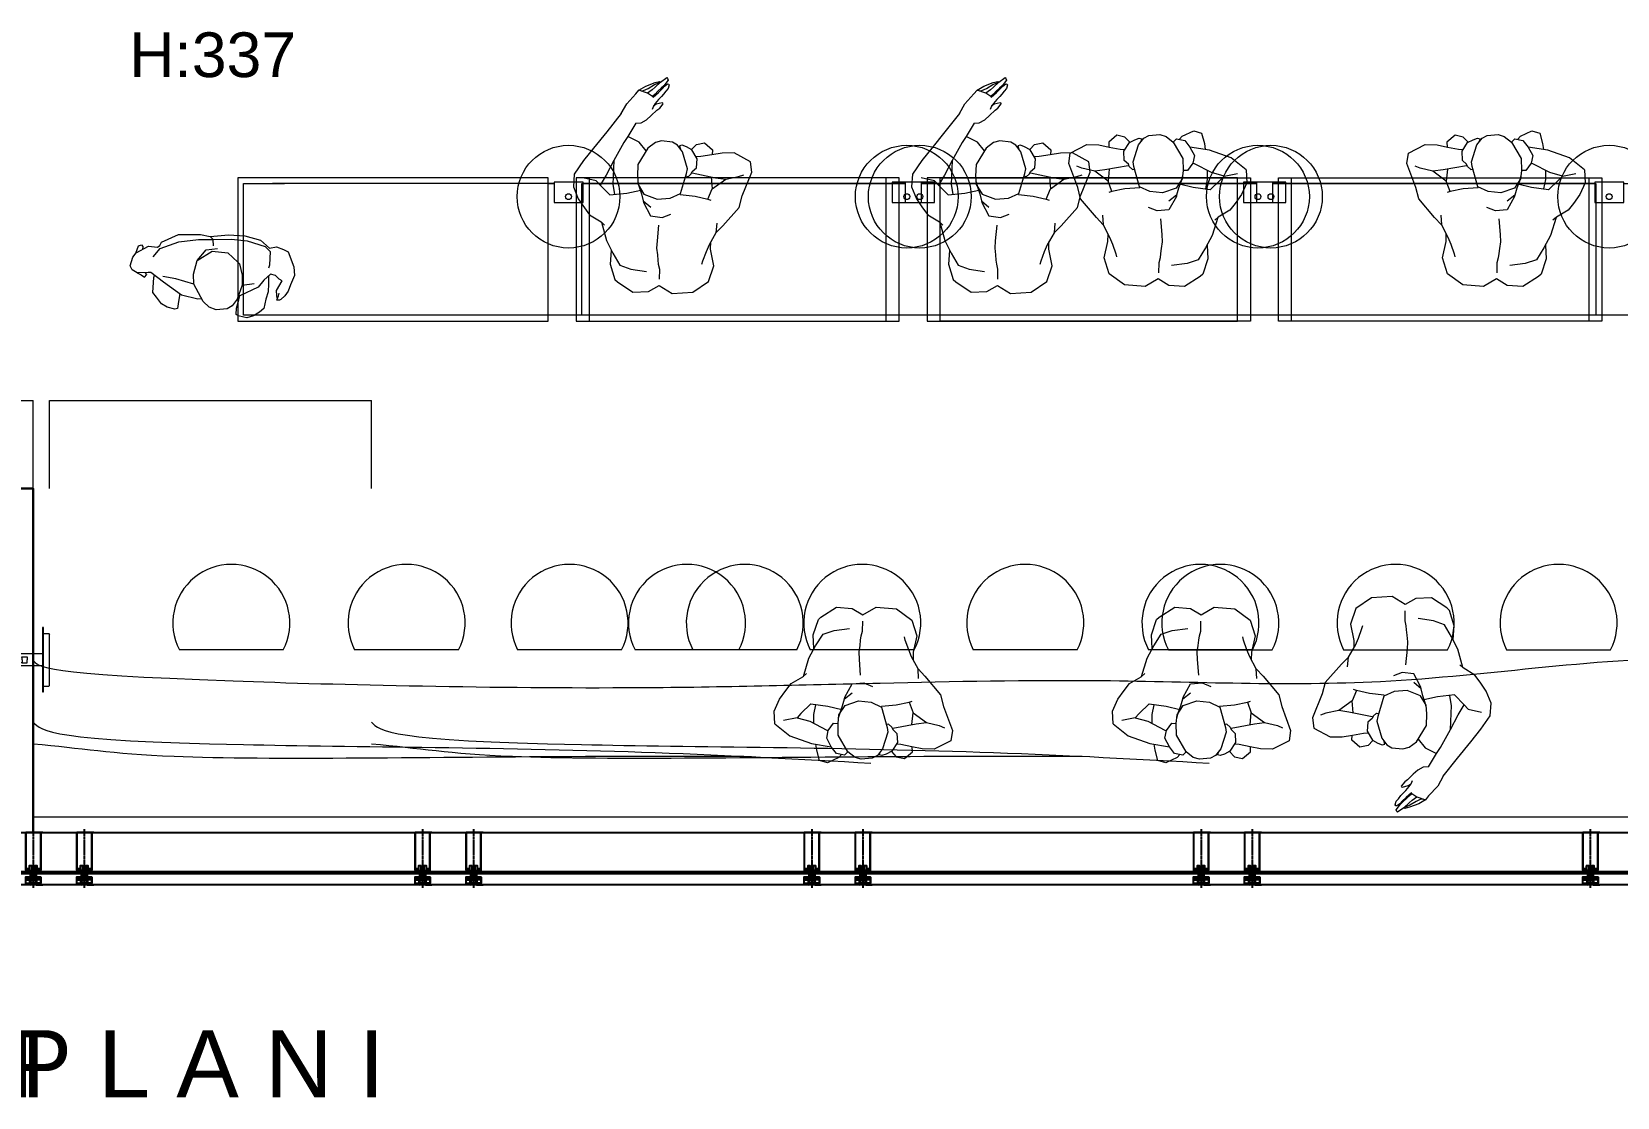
# Model space of a CAD drawing. Header units: millimetres. Extents: x 5429406 to 5440208, y -620941 to -619789.
# Drawn here: x 5430620 to 5431162, y -620889 to -620525 of the extents above; entities that cross this region are included whole.
import ezdxf

# ---------------------------------------------------------------- set-up
doc = ezdxf.new("R2010")
doc.units = ezdxf.units.MM
doc.header["$LTSCALE"] = 0.05
doc.linetypes.add('ACAD_ISO04W100', pattern=[30, 24, -3, 0, -3])
doc.linetypes.add('HIDDEN', pattern=[9.525, 6.35, -3.175])
for name, color, linetype, lineweight in [('A-ALÇIPAN', 30, 'Continuous', 30), ('aksoy_bant', 1, 'Continuous', 5), ('ARK_METAL', 252, 'Continuous', 15), ('TEFRIS', 251, 'Continuous', 9), ('tefriş', 45, 'Continuous', 18)]:
    doc.layers.add(name, color=color, linetype=linetype, lineweight=lineweight)
for name, color, linetype in [('aksoy_aks', 1, 'ACAD_ISO04W100'), ('aksoy_aksesuar', 31, 'Continuous'), ('aksoy_cam', 4, 'Continuous'), ('aksoy_profil', 40, 'Continuous'), ('aksoy_silikon', 1, 'Continuous'), ('DUVAR', 255, 'Continuous'), ('N_Kes-Profil', 52, 'Continuous'), ('N_Mlz-Fitil', 10, 'Continuous')]:
    doc.layers.add(name, color=color, linetype=linetype)
doc.layers.add('SD-STATİK', color=7, linetype='HIDDEN', lineweight=0, true_color=0x7d7d7d)
doc.styles.get("Standard").update_dxf_attribs({"font": 'arial.ttf'})

# ---------------------------------------------------------------- blocks, each defined once
blk = doc.blocks.new('A$C7E651983')
at = {"layer": 'aksoy_aksesuar'}
for p, q in [((-14.8, 4.3), (-14.8, 0.5)), ((-9.8, 4.6), (-14.5, 4.6)), ((-14.5, 0.2), (-1.9, 0.2)), ((-9.1, 4.1), (-9.4, 4.5)), ((-2.9, 4.1), (-9.1, 4.1)), ((-2.7, 11.3), (-2.7, 4.3)), ((-2.1, 11.5), (-2.5, 11.5)), ((-1.9, 10.9), (-1.9, 11.3)), ((9.3, 10.7), (-1.7, 10.7)), ((-1.7, 0), (-1.7, -4)), ((-0.2, -3.1), (-0.2, 0)), ((0, 0.2), (7.6, 0.2)), ((7.8, 0), (7.8, -3.1)), ((9.3, -4), (9.3, 0)), ((9.5, 11.3), (9.5, 10.9)), ((9.5, 0.2), (10.1, 0.2)), ((10.1, 11.5), (9.7, 11.5)), ((10.3, 0.4), (10.3, 11.3)), ((-1.4, -4.3), (-1.2, -4.3)), ((-1.2, -4.3), (0.3, -4.3)), ((0.6, -3.1), (-0.2, -3.1)), ((0.6, -4), (0.6, -3.1)), ((7.8, -3.1), (7, -3.1)), ((7, -3.1), (7, -4)), ((7.3, -4.3), (8.8, -4.3)), ((8.8, -4.3), (9, -4.3))]:
    blk.add_line(p, q, dxfattribs=at)
for centre, radius, start, end in [((-14.5, 4.3), 0.3, 90, 180), ((-14.5, 0.5), 0.3, 180, 270), ((-9.8, 4.1), 0.5, 45, 90), ((-2.9, 4.3), 0.2, 270, 0), ((-2.5, 11.3), 0.2, 90, 180), ((-2.1, 11.3), 0.2, 0, 90), ((-1.7, 10.9), 0.2, 180, 270), ((-1.9, 0), 0.2, 0, 90), ((0, 0), 0.2, 90, 180), ((7.6, 0), 0.2, 0, 90), ((9.3, 10.9), 0.2, 270, 0), ((9.5, 0), 0.2, 90, 180), ((9.7, 11.3), 0.2, 90, 180), ((10.1, 11.3), 0.2, 0, 90), ((10.1, 0.4), 0.2, 270, 0), ((-1.4, -4), 0.3, 180, 270), ((0.3, -4), 0.3, 270, 0), ((7.3, -4), 0.3, 180, 270), ((9, -4), 0.3, 270, 0)]:
    blk.add_arc(centre, radius, start, end, dxfattribs=at)
blk = doc.blocks.new('130luk dusey')
at = {"color": 8}
for p, q in [((-24.9, 49.8), (-25.1, 49.7)), ((-24.9, 49.8), (-25.1, 49.7)), ((-25, 49.8), (-25, 50.1)), ((-25, 49.8), (-25, 50.1)), ((-24.9, 49.7), (-25, 49.8)), ((-24.7, 49.8), (-25, 49.8)), ((-24.9, 49.7), (-25, 49.8)), ((-24.7, 49.8), (-25, 49.8)), ((24.7, 49.8), (25, 49.8)), ((24.9, 49.8), (25.1, 49.7)), ((24.9, 49.7), (25, 49.8)), ((25, 49.8), (25, 50.1))]:
    blk.add_line(p, q, dxfattribs=at)
for points in [[(-32.5, 178.8), (-25.5, 178.8), (-25.5, 49.8), (-11, 49.8), (-11, 43.8), (-32.5, 43.8)], [(32.5, 178.8), (25.5, 178.8), (25.5, 49.8), (11, 49.8), (11, 43.8), (32.5, 43.8)]]:
    blk.add_lwpolyline(points, dxfattribs=at)
at = {"color": 1}
for points in [[(-11, 43.8), (-11, 38.8), (-32.5, 38.8)], [(11, 43.8), (11, 38.8), (32.5, 38.8)]]:
    blk.add_lwpolyline(points, dxfattribs=at)
at = {"color": 8}
for centre in [(-25, 49.8), (-25, 49.8), (25, 49.8)]:
    blk.add_circle(centre, 0.05, dxfattribs=at)
at = {"layer": 'aksoy_aks'}
blk.add_line((0, 189.8), (0, -10), dxfattribs=at)
at = {"layer": 'aksoy_bant', "elevation": 0}
for points in [[(-23, 25), (-11, 25), (-11, 26), (-23, 26)], [(-17.9, 18), (-10, 18), (-10, 19), (-17.9, 19)], [(17.9, 18), (10, 18), (10, 19), (17.9, 19)], [(23, 25), (11, 25), (11, 26), (23, 26)]]:
    blk.add_lwpolyline(points, close=True, dxfattribs=at)
at = {"layer": 'aksoy_cam'}
for points in [[(-32.5, 38.8), (-10, 38.8), (-10, 26), (-26.5, 26), (-26.5, 6), (-10, 6), (-10, 0), (-32.5, 0)], [(32.5, 38.8), (10, 38.8), (10, 26), (26.5, 26), (26.5, 6), (10, 6), (10, 0), (32.5, 0)]]:
    blk.add_lwpolyline(points, dxfattribs=at)
at = {"layer": 'aksoy_silikon', "color": 8}
blk.add_line((-10, 0), (10, 0), dxfattribs=at)
at = {"layer": 'aksoy_silikon'}
blk.add_line((-5.2, 14.8), (5.2, 14.8), dxfattribs=at)
for centre, radius, start, end in [((19.7, 8.8, 0), 30.9, 164.5007, 185.1104), ((0, -49.5), 50.5, 78.579, 101.421), ((-19.7, 8.8, 0), 30.9, 354.8896, 15.4993)]:
    blk.add_arc(centre, radius, start, end, dxfattribs=at)
blk.add_ellipse((0, 10.4), major_axis=(-10.4, 0), ratio=0.420522, dxfattribs=at)
at = {"layer": 'N_Kes-Profil'}
blk.add_lwpolyline([(-4.4, 34.8, -0.267949), (-4.6, 34.5), (-5.4, 34, 0.267949), (-5.5, 33.8), (-5.5, 30.1, 0.414214), (-5.2, 29.8), (-4, 29.8, 0.198912), (-3.8, 29.8), (-3.3, 30.4, 0.249568), (-3.2, 30.7, 0.414214), (-3.5, 31), (-4, 31, -0.414214), (-4.3, 31.3), (-4.3, 32.3), (-2.1, 33.6, 0.267949), (-1.9, 33.9), (-1.9, 34.8), (-2.2, 35.1), (-1.9, 35.4), (-1.9, 36.4), (-2.2, 36.7), (-1.9, 37), (-1.9, 38), (-2.2, 38.3), (-1.9, 38.6), (-1.9, 39.6), (-2.2, 39.9), (-1.9, 40.2), (-1.9, 41.1), (-2.2, 41.4), (-1.9, 41.7), (-1.9, 42.7), (-2.2, 43), (-1.9, 43.3), (-1.9, 44.3), (-2.2, 44.6), (-1.9, 44.9), (-1.9, 45.8, -1.018263), (1.9, 45.7), (2.2, 45.4), (1.9, 45.1), (1.9, 44.1), (2.2, 43.8), (1.9, 43.5), (1.9, 42.5), (2.2, 42.2), (1.9, 41.9), (1.9, 40.9), (2.2, 40.6), (1.9, 40.3), (1.9, 39.4), (2.2, 39.1), (1.9, 38.8), (1.9, 37.8), (2.2, 37.5), (1.9, 37.2), (1.9, 36.2), (2.2, 35.9), (1.9, 35.6), (1.9, 34.6), (2.2, 34.3), (1.9, 34), (1.9, 33.7), (4.3, 32.3), (4.3, 31.3, -0.414214), (4, 31), (3.5, 31, 0.414214), (3.2, 30.7, 0.26896), (3.3, 30.4), (3.8, 29.8, 0.198912), (4, 29.8), (5.2, 29.8, 0.414214), (5.5, 30.1), (5.5, 33.8, 0.267949), (5.3, 34), (4.5, 34.5, -0.267949), (4.4, 34.8), (4.4, 46, -0.414214), (4.6, 46.2), (4.8, 46.2, 0.414214), (5, 46.4), (5, 64.5, -0.414214), (5.3, 64.8), (13.2, 64.8, -0.414214), (13.5, 64.5), (13.5, 50.1, 0.414214), (13.8, 49.8), (15.7, 49.8, 0.198912), (15.9, 49.8), (16.4, 50.4, 0.198912), (16.5, 50.6, 0.501408), (16.2, 51), (15.3, 51, -0.414214), (15, 51.3), (15, 54.5, -0.414214), (15.3, 54.8), (23.2, 54.8, -0.414214), (23.5, 54.5), (23.5, 51.3, -0.414214), (23.2, 51), (22.3, 51, 0.414214), (22, 50.7, 0.26896), (22.1, 50.4), (22.6, 49.8, 0.198912), (22.8, 49.8), (24.7, 49.8, 0.414214), (25, 50.1), (25, 178.8, 0.414214), (24, 179.8), (-24, 179.8, 0.414214), (-25, 178.8), (-25, 50.1, 0.407095), (-24.7, 49.8), (-22.8, 49.8, 0.198912), (-22.6, 49.8), (-22.1, 50.4, 0.198912), (-22, 50.6, 0.501408), (-22.3, 51), (-23.2, 51, -0.414214), (-23.5, 51.3), (-23.5, 54.5, -0.414214), (-23.2, 54.8), (-15.3, 54.8, -0.414214), (-15, 54.5), (-15, 51.3, -0.414214), (-15.3, 51), (-16.2, 51, 0.414214), (-16.5, 50.7, 0.26896), (-16.4, 50.4), (-15.9, 49.8, 0.198912), (-15.7, 49.8), (-13.8, 49.8, 0.414214), (-13.5, 50.1), (-13.5, 64.5, -0.414214), (-13.2, 64.8), (-5.3, 64.8, -0.414214), (-5, 64.5), (-5, 46.4, 0.702574), (-4.7, 46.2, -0.557595), (-4.4, 46)], format="xyb", close=True, dxfattribs=at)
at = {"layer": 'N_Kes-Profil', "elevation": 0}
for points in [[(-22, 24), (-10, 24), (-10, 25), (-23, 25), (-23, 17), (-10, 17), (-10, 18), (-22, 18)], [(22, 24), (10, 24), (10, 25), (23, 25), (23, 17), (10, 17), (10, 18), (22, 18)]]:
    blk.add_lwpolyline(points, close=True, dxfattribs=at)
at = {"layer": 'N_Mlz-Fitil'}
for points in [[(-13.5, 39.9, -0.405243), (-13, 40.4), (-7, 40.6, 0.969739), (-7, 41.6), (-13, 41.7, -0.405243), (-13.5, 42.2), (-13.5, 49.5, 0.414214), (-13.8, 49.8), (-15, 49.8), (-16.1, 49.5, -0.493145), (-16.5, 49.8), (-16.5, 51.1, -0.388879), (-16.3, 51.3), (-16, 51.4, 0.63707), (-15.8, 51.9), (-17, 53.1, 0.24542), (-17.5, 53.2, -0.08886), (-21, 53.2, 0.24542), (-21.5, 53.1), (-22.7, 51.9, 0.63707), (-22.5, 51.4), (-22.2, 51.3, -0.388879), (-22, 51.1), (-22, 49.8, -0.493145), (-22.4, 49.5), (-23.4, 49.7, 0.065543), (-23.5, 49.8), (-24.7, 49.8, 0.414214), (-25, 49.5), (-25, 39.9), (-25.5, 39.1, 0.719515), (-25.2, 38.8), (-24.1, 39.3), (-22.5, 39.3, 0.043809), (-15.5, 38.8, 1.011469), (-15.5, 39.8, -0.097794), (-20.8, 40.4, -0.52267), (-20.9, 40.7, -0.386536), (-20.2, 40.8, 0.128678), (-15.6, 40, -0.414214), (-15, 39.4), (-15, 39.1, 0.414214), (-14.7, 38.8), (-13.8, 38.8, 0.414214), (-13.5, 39.1)], [(13.5, 39.9, 0.405243), (13, 40.4), (7, 40.6, -0.969739), (7, 41.6), (13, 41.7, 0.405243), (13.5, 42.2), (13.5, 49.5, -0.414214), (13.8, 49.8), (15, 49.8), (16.1, 49.5, 0.493145), (16.5, 49.8), (16.5, 51.1, 0.388879), (16.3, 51.3), (16, 51.4, -0.63707), (15.8, 51.9), (17, 53.1, -0.24542), (17.5, 53.2, 0.08886), (21, 53.2, -0.24542), (21.5, 53.1), (22.7, 51.9, -0.63707), (22.5, 51.4), (22.2, 51.3, 0.388879), (22, 51.1), (22, 49.8, 0.493145), (22.4, 49.5), (23.4, 49.7, -0.065543), (23.5, 49.8), (24.7, 49.8, -0.414214), (25, 49.5), (25, 39.9), (25.5, 39.1, -0.719515), (25.2, 38.8), (24.1, 39.3), (22.5, 39.3, -0.043809), (15.5, 38.8, -1.011469), (15.5, 39.8, 0.097794), (20.8, 40.4, 0.52267), (20.9, 40.7, 0.386536), (20.2, 40.8, -0.128678), (15.6, 40, 0.414214), (15, 39.4), (15, 39.1, -0.414214), (14.7, 38.8), (13.8, 38.8, -0.414214), (13.5, 39.1)]]:
    blk.add_lwpolyline(points, format="xyb", close=True, dxfattribs=at)
at = {"layer": 'aksoy_cam'}
blk.add_blockref('A$C7E651983', (-3.8, 19), dxfattribs=at)
at = {"layer": 'aksoy_cam', "xscale": -1, "rotation": 359.9999998090411}
blk.add_blockref('A$C7E651983', (3.8, 19), dxfattribs=at)
blk = doc.blocks.new('insanplanoturan2')
for p, q in [((-4.35, 28), (-8.09, 30.21)), ((-3.59, 26.87), (-4.35, 28)), ((1.11, 27.39), (-1.54, 25.72)), ((3.27, 27.84), (1.11, 27.39)), ((7, 27.12), (3.27, 27.84)), ((8.63, 26), (7, 27.12)), ((-1.54, 25.72), (-5.35, 20.45)), ((10.14, 23.59), (8.63, 26)), ((10.17, 25.88), (9.26, 25.73)), ((9.26, 25.73), (9.56, 24.52)), ((11.39, 17.65), (10.14, 23.59)), ((11.6, 25.19), (10.17, 25.88)), ((13.37, 24.07), (11.6, 25.19)), ((13.24, 24.16), (15.05, 25.76)), ((14.98, 20.87), (13.37, 24.07)), ((15.05, 25.76), (17.91, 26.13)), ((20.07, 21.81), (16.27, 21.48)), ((17.91, 26.13), (20.4, 23.48)), ((23.66, 22.17), (20.07, 21.81)), ((20.4, 23.48), (20.2, 21.81)), ((27.76, 21.89), (23.66, 22.17)), ((33.11, 18.44), (27.76, 21.89)), ((-27.28, 18.74), (-27.93, 14.41)), ((-27.28, 18.74), (-27.28, 18.74)), ((-19.98, 15.91), (-24.48, 17.29)), ((-14.03, 17.26), (-14.37, 14.2)), ((-5.35, 20.45), (-5.85, 16.43)), ((-5.85, 16.43), (-5.83, 13.53)), ((10.99, 16.09), (11.39, 17.65)), ((12.59, 15.84), (12.97, 16.66)), ((12.97, 16.66), (14.48, 17.79)), ((14.48, 17.79), (14.98, 20.87)), ((16.27, 21.48), (14.74, 21.5)), ((14.98, 20.87), (14.98, 20.87)), ((33.27, 14.87), (33.11, 18.44)), ((-27.93, 14.41), (-26.55, 10.2)), ((-18.79, 14.34), (-19.98, 15.91)), ((-15.71, 10.73), (-18.79, 14.34)), ((-15.71, 10.73), (-9.91, 10.95)), ((-14.37, 14.2), (-14.05, 10.87)), ((-9.91, 10.95), (-5.08, 11.6)), ((-5.85, 14.49), (-5.54, 12.71)), ((-5.83, 13.53), (-4.08, 10.14)), ((-5.54, 12.71), (-4.92, 10.26)), ((8.41, 9.37), (10.99, 16.09)), ((11.39, 14.95), (10.64, 15.16)), ((11.39, 14.95), (12.59, 15.84)), ((12.94, 16.13), (20.72, 13.88)), ((19.31, 14.28), (19.29, 10.2)), ((19.29, 10.2), (24.16, 13.11)), ((20.72, 13.88), (24.16, 13.11)), ((24.16, 13.11), (28.65, 13.7)), ((28.65, 13.7), (30.45, 14.23)), ((29.4, 7.03), (33.27, 14.87)), ((-26.55, 10.2), (-24.71, 6.99)), ((-24.71, 6.99), (-23.11, 4.46)), ((-4.92, 10.26), (-4.51, 7.82)), ((-4.51, 7.82), (-2.1, 5.49)), ((-4.51, 7.82), (-4.46, 7.27)), ((-4.46, 7.27), (-2.36, 2.53)), ((-4.08, 10.14), (0.35, 8.04)), ((0.35, 8.04), (4.73, 8.08)), ((4.73, 8.08), (8.41, 9.37)), ((8.28, 9.05), (13.28, 8.1)), ((13.28, 8.1), (17.61, 6.77)), ((17.61, 6.77), (19.29, 10.2)), ((17.61, 6.77), (18.58, 6.35)), ((28.03, 3.22), (29.4, 7.03)), ((-23.11, 4.46), (-19.37, 1.75)), ((-19.37, 1.75), (-18.3, 0.57)), ((-19.26, 1.62), (-18.03, -4.75)), ((-2.36, 2.53), (1.56, 1.75)), ((1.56, 1.75), (4.62, 2.65)), ((22.01, -2.61), (28.03, 3.22)), ((-18.03, -4.75), (-16.17, -9.13)), ((0.13, -0.8), (-0.81, -6.09)), ((19.46, -4.88), (16.82, -8.79)), ((20, -1.56), (19.46, -4.88)), ((19.46, -4.88), (22.01, -2.61)), ((-16.62, -8.22), (-17.35, -12.82)), ((-16.17, -9.13), (-14.03, -13.42)), ((-0.81, -6.09), (-1.17, -8.58)), ((-1.17, -8.58), (-1.05, -10.85)), ((16.82, -8.79), (15.63, -11.06)), ((17.24, -10.34), (17.46, -7.85)), ((17.93, -16.07), (17.24, -10.34)), ((-17.35, -12.82), (-16.11, -18.21)), ((-14.03, -13.42), (-10.4, -15.06)), ((-10.4, -15.06), (-5.21, -16.27)), ((-1.05, -10.85), (-1.05, -12.66)), ((-1.05, -12.66), (-1.01, -14.11)), ((-1.01, -14.11), (-0.73, -15.8)), ((-0.73, -15.8), (-0.99, -19.23)), ((14.16, -14.24), (13.76, -15.31)), ((15.63, -11.06), (14.16, -14.24)), ((15.74, -21.26), (17.93, -16.07)), ((-16.11, -18.21), (-15.32, -19.11)), ((-15.32, -19.11), (-10.35, -22.99)), ((-5, -23.15), (-1.15, -21.36)), ((-1.15, -21.36), (3.07, -24.4)), ((10.13, -24.5), (15.74, -21.26)), ((-10.35, -22.99), (-5, -23.15)), ((3.07, -24.4), (10.13, -24.5))]:
    blk.add_line(p, q)
for points in [[(-8.09, 30.21), (-10.88, 29.66), (-12.15, 26.27), (-12.64, 24.24)], [(-27.28, 18.74), (-21.76, 22.31), (-14.13, 24.15), (-7.35, 24.57)], [(-1.54, 25.72), (-2.54, 26.97), (-5.37, 26.69), (-7.35, 24.57), (-9.19, 21.89), (-8.9, 19.21), (-7.35, 16.52), (-5.85, 16.43)], [(-19.98, 15.91), (-15.55, 16.66), (-9.47, 19.07), (-8.9, 19.21)]]:
    blk.add_lwpolyline(points)
blk = doc.blocks.new('xccxc')
at = {"rotation": 180}
blk.add_blockref('insanplanoturan2', (220488.91, -31825.14), dxfattribs=at)
blk = doc.blocks.new('dada')
for p, q in [((219967.82, -31810.1), (219965.63, -31815.29)), ((219973.43, -31806.86), (219967.82, -31810.1)), ((219980.49, -31806.97), (219973.43, -31806.86)), ((219984.71, -31810.01), (219980.49, -31806.97)), ((219988.56, -31808.22), (219984.71, -31810.01)), ((219993.91, -31808.37), (219988.56, -31808.22)), ((219998.88, -31812.26), (219993.91, -31808.37)), ((219965.63, -31815.29), (219966.32, -31821.02)), ((219969.4, -31817.13), (219969.8, -31816.05)), ((219984.28, -31815.56), (219984.55, -31812.14)), ((219984.57, -31817.26), (219984.28, -31815.56)), ((219993.96, -31816.3), (219988.77, -31815.1)), ((219997.59, -31817.95), (219993.96, -31816.3)), ((219999.67, -31813.16), (219998.88, -31812.26)), ((220000.91, -31818.54), (219999.67, -31813.16)), ((219966.32, -31821.02), (219966.1, -31823.52)), ((219966.74, -31822.57), (219967.93, -31820.3)), ((219967.93, -31820.3), (219969.4, -31817.13)), ((219984.6, -31818.7), (219984.57, -31817.26)), ((219984.6, -31820.52), (219984.6, -31818.7)), ((219984.72, -31822.78), (219984.6, -31820.52)), ((219999.73, -31822.23), (219997.59, -31817.95)), ((220000.18, -31823.15), (220000.91, -31818.54)), ((219964.1, -31826.49), (219961.55, -31828.75)), ((219963.56, -31829.8), (219964.1, -31826.49)), ((219964.1, -31826.49), (219966.74, -31822.57)), ((219983.43, -31830.57), (219984.36, -31825.28)), ((219984.36, -31825.28), (219984.72, -31822.78)), ((220001.59, -31826.62), (219999.73, -31822.23)), ((220002.81, -31832.98), (220001.59, -31826.62)), ((219961.55, -31828.75), (219955.53, -31834.58)), ((220002.93, -31833.11), (220001.86, -31831.93)), ((219955.53, -31834.58), (219954.16, -31838.39)), ((219965.95, -31838.14), (219964.98, -31837.71)), ((219981.99, -31833.12), (219978.94, -31834.02)), ((219985.92, -31833.89), (219981.99, -31833.12)), ((219988.07, -31839.19), (219985.66, -31836.85)), ((219988.02, -31838.63), (219985.92, -31833.89)), ((220006.66, -31835.82), (220002.93, -31833.11)), ((220008.27, -31838.35), (220006.66, -31835.82)), ((219954.16, -31838.39), (219950.29, -31846.24)), ((219964.26, -31841.56), (219959.4, -31844.48)), ((219964.25, -31845.64), (219964.26, -31841.56)), ((219965.95, -31838.14), (219964.26, -31841.56)), ((219970.28, -31839.47), (219965.95, -31838.14)), ((219975.28, -31840.42), (219970.28, -31839.47)), ((219975.15, -31840.74), (219972.56, -31847.46)), ((219978.82, -31839.44), (219975.15, -31840.74)), ((219983.21, -31839.4), (219978.82, -31839.44)), ((219987.64, -31841.51), (219983.21, -31839.4)), ((219989.39, -31844.89), (219987.64, -31841.51)), ((219988.07, -31839.19), (219988.02, -31838.63)), ((219988.47, -31841.63), (219988.07, -31839.19)), ((219989.1, -31844.08), (219988.47, -31841.63)), ((219993.46, -31842.32), (219988.64, -31842.96)), ((219999.27, -31842.1), (219993.46, -31842.32)), ((219997.93, -31845.57), (219997.61, -31842.23)), ((219999.27, -31842.1), (220002.34, -31845.71)), ((220010.11, -31841.56), (220008.27, -31838.35)), ((220011.49, -31845.77), (220010.11, -31841.56)), ((219950.29, -31846.24), (219950.45, -31849.81)), ((219954.91, -31845.07), (219953.11, -31845.59)), ((219959.4, -31844.48), (219954.91, -31845.07)), ((219962.84, -31845.25), (219959.4, -31844.48)), ((219970.62, -31847.5), (219962.84, -31845.25)), ((219970.59, -31848.03), (219969.08, -31849.16)), ((219970.97, -31847.21), (219970.59, -31848.03)), ((219972.17, -31846.32), (219970.97, -31847.21)), ((219972.17, -31846.32), (219972.92, -31846.53)), ((219972.56, -31847.46), (219972.17, -31849.01)), ((219988.91, -31851.81), (219989.4, -31847.79)), ((219989.4, -31845.86), (219989.1, -31844.08)), ((219989.4, -31847.79), (219989.39, -31844.89)), ((219997.01, -31853.72), (219997.93, -31845.57)), ((219999.97, -31848.98), (220002.34, -31845.71)), ((220002.34, -31845.71), (220003.54, -31847.27)), ((220003.54, -31847.27), (220008.04, -31848.65)), ((220010.84, -31850.1), (220011.49, -31845.77)), ((219950.45, -31849.81), (219955.8, -31853.26)), ((219955.8, -31853.26), (219959.9, -31853.53)), ((219959.9, -31853.53), (219963.48, -31853.17)), ((219963.15, -31854.85), (219963.36, -31853.18)), ((219963.48, -31853.17), (219967.29, -31852.84)), ((219967.29, -31852.84), (219968.82, -31852.87)), ((219969.08, -31849.16), (219968.58, -31852.23)), ((219968.58, -31852.23), (219970.19, -31855.43)), ((219968.58, -31852.23), (219968.58, -31852.23)), ((219972.17, -31849.01), (219973.41, -31854.95)), ((219985.09, -31857.09), (219988.91, -31851.81)), ((219993.17, -31859.66), (219997.01, -31853.72)), ((219997.01, -31853.72), (219999.97, -31848.98)), ((220007.38, -31854.47), (220010.84, -31850.1)), ((220010.84, -31850.1), (220010.84, -31850.1)), ((219965.64, -31857.49), (219963.15, -31854.85)), ((219968.51, -31857.12), (219965.64, -31857.49)), ((219970.32, -31855.52), (219968.51, -31857.12)), ((219970.19, -31855.43), (219971.96, -31856.56)), ((219971.96, -31856.56), (219973.39, -31857.25)), ((219973.39, -31857.25), (219974.3, -31857.1)), ((219973.41, -31854.95), (219974.93, -31857.36)), ((219974.3, -31857.1), (219974, -31855.88)), ((219974.93, -31857.36), (219976.56, -31858.48)), ((219976.56, -31858.48), (219980.28, -31859.2)), ((219980.28, -31859.2), (219982.44, -31858.76)), ((219982.44, -31858.76), (219985.09, -31857.09)), ((219985.8, -31856.21), (219987.9, -31859.37)), ((219987.9, -31859.37), (219991.64, -31861.58)), ((219991.64, -31861.58), (219993.17, -31859.66)), ((219998.72, -31863.72), (220003.67, -31858.47)), ((220003.67, -31858.47), (220007.38, -31854.47)), ((219988.57, -31865.91), (219991.64, -31861.58)), ((219993.34, -31869.51), (219998.72, -31863.72)), ((219980.08, -31870.45), (219978.82, -31871.79)), ((219981.05, -31869.82), (219980.08, -31870.45)), ((219983.16, -31868.07), (219981.05, -31869.82)), ((219982.18, -31871.28), (219982.73, -31870.18)), ((219984.86, -31866.77), (219983.16, -31868.07)), ((219986.8, -31865.87), (219984.86, -31866.77)), ((219988.57, -31865.91), (219986.8, -31865.87)), ((219993.34, -31869.51), (219991.22, -31872.75)), ((219977.52, -31876.06), (219978.45, -31875.03)), ((219978.45, -31875.03), (219979.15, -31874.38)), ((219980.13, -31875.83), (219978.67, -31877.01)), ((219978.82, -31871.79), (219978.86, -31872.05)), ((219978.86, -31872.05), (219979.15, -31872.17)), ((219979.15, -31872.17), (219981.22, -31871.84)), ((219979.15, -31874.38), (219980.27, -31873.42)), ((219982.07, -31874.36), (219980.13, -31875.83)), ((219980.26, -31876.22), (219981.28, -31875.32)), ((219980.27, -31873.42), (219981.5, -31872.16)), ((219981.22, -31871.84), (219982.18, -31871.28)), ((219981.28, -31875.32), (219982.23, -31874.56)), ((219981.5, -31872.16), (219982.18, -31871.28)), ((219982.23, -31874.56), (219982.07, -31874.36)), ((219982.21, -31876.84), (219983.86, -31875.88)), ((219982.23, -31874.56), (219983.86, -31875.88)), ((219983.86, -31875.88), (219986.68, -31877.05)), ((219987.88, -31875.86), (219986.68, -31877.05)), ((219991.22, -31872.75), (219987.88, -31875.86)), ((219976.27, -31878.1), (219976.66, -31876.87)), ((219976.41, -31878.38), (219976.27, -31878.1)), ((219976.79, -31878.46), (219976.41, -31878.38)), ((219976.48, -31879.78), (219978.12, -31877.92)), ((219976.62, -31880.37), (219976.48, -31879.78)), ((219976.88, -31880.62), (219976.62, -31880.37)), ((219976.66, -31876.87), (219977.52, -31876.06)), ((219977.86, -31877.77), (219976.79, -31878.46)), ((219979.16, -31879.29), (219976.88, -31880.62)), ((219978.67, -31877.01), (219977.86, -31877.77)), ((219978.12, -31877.92), (219979.05, -31877.16)), ((219979.05, -31877.16), (219980.26, -31876.22)), ((219981.04, -31877.69), (219979.16, -31879.29)), ((219981.25, -31878.56), (219979.16, -31879.29)), ((219979.44, -31879.52), (219979.16, -31879.29)), ((219981.03, -31879.23), (219979.44, -31879.52)), ((219984.29, -31878.28), (219981.03, -31879.23)), ((219982.21, -31876.84), (219981.04, -31877.69)), ((219983.47, -31877.43), (219981.25, -31878.56)), ((219985.17, -31876.82), (219983.47, -31877.43)), ((219986.68, -31877.05), (219984.29, -31878.28)), ((219985.98, -31876.82), (219985.17, -31876.82))]:
    blk.add_line(p, q)
blk = doc.blocks.new('ddafadsasdf')
at = {"layer": 'ARK_METAL'}
for p, q in [((5428492.97, -624507.51), (5428492.97, -624509.62)), ((5428492.97, -624511.74), (5428492.97, -624509.62)), ((5428493.61, -624507.89), (5428493.61, -624509.62)), ((5428493.61, -624511.36), (5428493.61, -624509.62)), ((5428494.33, -624509.62), (5428494.33, -624508.31)), ((5428494.33, -624509.62), (5428494.33, -624510.94))]:
    blk.add_line(p, q, dxfattribs=at)
for points in [[(5428495.1, -624509.62), (5428495.1, -624508.61), (5428496.85, -624508.61), (5428496.85, -624509.62)], [(5428495.1, -624509.62), (5428495.1, -624510.64), (5428496.85, -624510.64), (5428496.85, -624509.62)]]:
    blk.add_lwpolyline(points, dxfattribs=at)
for centre, radius, start, end in [((5428489.18, -624509.62), 4.33, 29.1775, 180), ((5428489.18, -624509.62), 4.33, 180, 330.8225), ((5428493.18, -624509.47), 1.64, 45.4176, 74.7941), ((5428493.18, -624509.78), 1.64, 285.2059, 314.5824)]:
    blk.add_arc(centre, radius, start, end, dxfattribs=at)
for points, knots in [([(5428492.97, -624507.56, 115.6), (5428493, -624507.61, 115.6), (5428493.08, -624507.71, 115.6), (5428493.25, -624507.83, 115.6), (5428493.43, -624507.93, 115.6), (5428493.56, -624508, 115.6), (5428493.61, -624508.03, 115.6)], [0.0089606, 0.0089606, 0.0089606, 0.0089606, 0.1003629, 0.1954557, 0.3128324, 0.4011128, 0.4011128, 0.4011128, 0.4011128]), ([(5428492.97, -624511.69, 115.6), (5428493, -624511.64, 115.6), (5428493.08, -624511.54, 115.6), (5428493.25, -624511.41, 115.6), (5428493.43, -624511.31, 115.6), (5428493.56, -624511.25, 115.6), (5428493.61, -624511.22, 115.6)], [0.0089606, 0.0089606, 0.0089606, 0.0089606, 0.1003629, 0.1954557, 0.3128324, 0.4011128, 0.4011128, 0.4011128, 0.4011128]), ([(5428494.33, -624508.39), (5428494.38, -624508.44), (5428494.49, -624508.53), (5428494.7, -624508.67), (5428494.92, -624508.69), (5428495.06, -624508.69), (5428495.1, -624508.69)], [0.0416286, 0.0416286, 0.0416286, 0.0416286, 0.1364849, 0.2565283, 0.3956609, 0.4554102, 0.4554102, 0.4554102, 0.4554102]), ([(5428494.33, -624510.86), (5428494.38, -624510.81), (5428494.49, -624510.72), (5428494.7, -624510.58), (5428494.92, -624510.56), (5428495.06, -624510.56), (5428495.1, -624510.56)], [0.0416286, 0.0416286, 0.0416286, 0.0416286, 0.1364849, 0.2565283, 0.3956609, 0.4554102, 0.4554102, 0.4554102, 0.4554102])]:
    blk.add_open_spline(points, degree=3, knots=knots, dxfattribs=at)
at = {"layer": 'tefriş', "color": 2, "linetype": 'Continuous'}
for p, q in [((5428502.41, -624500.62), (5428504.16, -624500.62)), ((5428504.41, -624500.87), (5428504.41, -624518.37)), ((5428494.01, -624507.62), (5428502.01, -624507.62)), ((5428494.01, -624511.62), (5428494.01, -624507.62)), ((5428494.01, -624507.62), (5428502.01, -624507.62)), ((5428502.01, -624511.62), (5428494.01, -624511.62)), ((5428502.41, -624518.62), (5428504.16, -624518.62))]:
    blk.add_line(p, q, dxfattribs=at)
blk.add_lwpolyline([(5428502.41, -624498.62), (5428502.41, -624520.62), (5428502.01, -624520.62), (5428502.01, -624498.62)], close=True, dxfattribs=at)
for centre, start, end in [((5428504.16, -624500.87), 0, 90), ((5428504.16, -624518.37), 270, 0)]:
    blk.add_arc(centre, 0.25, start, end, dxfattribs=at)
blk = doc.blocks.new('cfcfcfcfc')
for p, q in [((220720.27, -32185.76), (220725.95, -32182.87)), ((220725.95, -32182.87), (220733.39, -32182.48)), ((220726.13, -32185.4), (220732.82, -32184.14)), ((220732.82, -32184.14), (220737.82, -32183.94)), ((220733.39, -32182.48), (220736.78, -32182.96)), ((220736.78, -32182.96), (220742.96, -32181.97)), ((220737.82, -32183.94), (220736.78, -32182.96)), ((220737.82, -32183.94), (220744.06, -32183.48)), ((220738.01, -32186.09), (220737.82, -32183.94)), ((220742.96, -32181.97), (220748.54, -32182.02)), ((220744.06, -32183.48), (220749.41, -32183.76)), ((220748.54, -32182.02), (220753.96, -32183.21)), ((220749.41, -32183.76), (220755.68, -32185.37)), ((220753.96, -32183.21), (220757.21, -32185.81)), ((220710.72, -32191.49), (220711.86, -32189.91)), ((220711.76, -32190.05), (220712.42, -32187.41)), ((220711.86, -32189.91), (220715.91, -32187.4)), ((220712.42, -32187.41), (220713.48, -32187.12)), ((220713.48, -32187.12), (220713.95, -32187.65)), ((220713.95, -32187.65), (220713.87, -32188.64)), ((220715.91, -32187.4), (220719.01, -32187.54)), ((220717.66, -32190.89), (220719.9, -32187.92)), ((220719.01, -32187.54), (220719.73, -32186.97)), ((220719.73, -32186.97), (220720.27, -32185.76)), ((220719.9, -32187.92), (220726.13, -32185.4)), ((220732.82, -32191.37), (220735.63, -32187.55)), ((220732.82, -32191.37), (220737.74, -32187.9)), ((220735.63, -32187.55), (220739.53, -32186.9)), ((220737.74, -32187.9), (220743.03, -32188.23)), ((220743.03, -32188.23), (220746.69, -32191.13)), ((220755.68, -32185.37), (220757.54, -32186.92)), ((220757.21, -32185.81), (220759.54, -32185.27)), ((220757.54, -32186.92), (220757.57, -32191.65)), ((220759.54, -32185.27), (220762.03, -32185.97)), ((220762.03, -32185.97), (220763.6, -32186.72)), ((220763.6, -32186.72), (220765.87, -32191.71)), ((220710.04, -32194.43), (220710.72, -32191.49)), ((220710.72, -32195.72), (220710.04, -32194.43)), ((220731.79, -32196.08), (220732.82, -32191.37)), ((220746.69, -32191.13), (220747.21, -32191.69)), ((220747.21, -32191.69), (220748.4, -32195.57)), ((220748.4, -32195.57), (220748.63, -32198.89)), ((220758, -32194.72), (220755.84, -32196.85)), ((220757.57, -32191.65), (220757.22, -32192.69)), ((220757.37, -32195.35), (220757.51, -32198.02)), ((220759.79, -32195.03), (220758, -32194.72)), ((220761.12, -32196.22), (220759.79, -32195.03)), ((220766.29, -32194.64), (220765.03, -32197.92)), ((220765.87, -32191.71), (220766.29, -32194.64)), ((220712.55, -32196.65), (220710.72, -32195.72)), ((220716.24, -32196.41), (220712.55, -32196.65)), ((220712.55, -32196.65), (220713.95, -32197.3)), ((220713.95, -32197.3), (220715.1, -32198.01)), ((220715.1, -32198.01), (220715.89, -32197.13)), ((220715.89, -32197.13), (220715.25, -32196.46)), ((220717.13, -32196.35), (220716.24, -32196.41)), ((220721.71, -32199.36), (220717.13, -32196.35)), ((220718.27, -32203.17), (220718.29, -32197.97)), ((220718.29, -32197.97), (220718.43, -32197.21)), ((220725.8, -32197.99), (220721.34, -32197.51)), ((220728.05, -32203.45), (220721.71, -32199.36)), ((220732.12, -32199.48), (220725.8, -32197.99)), ((220732.12, -32199.48), (220731.79, -32196.08)), ((220735.6, -32205.2), (220732.12, -32199.48)), ((220748.63, -32198.89), (220747.18, -32203.81)), ((220754.1, -32199.32), (220747.99, -32202.58)), ((220748.63, -32198.89), (220752.64, -32198.19)), ((220755.84, -32196.85), (220754.1, -32199.32)), ((220757.57, -32200.7), (220756.86, -32203.33)), ((220757.51, -32198.02), (220757.57, -32200.7)), ((220760.41, -32200.14), (220762.16, -32196.71)), ((220760.56, -32201.83), (220760.41, -32200.14)), ((220762.16, -32196.71), (220761.12, -32196.22)), ((220761.2, -32201.95), (220761.39, -32200.94)), ((220764.41, -32200.08), (220763.35, -32201.83)), ((220765.03, -32197.92), (220764.41, -32200.08)), ((220719.53, -32204.62), (220718.27, -32203.17)), ((220721.43, -32206.8), (220719.53, -32204.62)), ((220727.17, -32205.71), (220726.94, -32208.16)), ((220727.48, -32203.09), (220727.17, -32205.71)), ((220733.77, -32204.54), (220728.05, -32203.45)), ((220735.09, -32204.35), (220733.77, -32204.54)), ((220737.75, -32207.08), (220735.6, -32205.2)), ((220745.57, -32206.15), (220743.91, -32207.34)), ((220747.18, -32203.81), (220745.57, -32206.15)), ((220747.09, -32206.86), (220747.73, -32204.04)), ((220747.99, -32202.58), (220747.52, -32202.65)), ((220747.73, -32204.04), (220747.99, -32202.58)), ((220756.86, -32203.33), (220756.39, -32206.48)), ((220760.79, -32202.66), (220760.56, -32201.83)), ((220760.68, -32203.4), (220760.79, -32203.02)), ((220761.57, -32203.4), (220760.68, -32203.4)), ((220760.79, -32203.02), (220761.2, -32201.95)), ((220762.05, -32203.07), (220761.57, -32203.4)), ((220763.35, -32201.83), (220762.05, -32203.07)), ((220723.43, -32207.88), (220721.43, -32206.8)), ((220726.08, -32208.45), (220723.43, -32207.88)), ((220726.94, -32208.16), (220726.08, -32208.45)), ((220740.21, -32207.84), (220737.75, -32207.08)), ((220743.91, -32207.34), (220740.21, -32207.84)), ((220747.11, -32209.07), (220747.09, -32206.86)), ((220747.74, -32209.48), (220747.11, -32209.07)), ((220749.72, -32209.8), (220747.74, -32209.48)), ((220750.82, -32210.02), (220749.72, -32209.8)), ((220752.98, -32209.19), (220750.82, -32210.02)), ((220754.96, -32207.88), (220752.98, -32209.19)), ((220756.39, -32206.48), (220754.96, -32207.88))]:
    blk.add_line(p, q)

msp = doc.modelspace()

# ---------------------------------------------------------------- linework, layer by layer
at = {"layer": 'A-ALÇIPAN', "transparency": 33554541, "elevation": -245.25}
msp.add_lwpolyline([(5430510.3, -620798.5), (5430510.31, -620681.36), (5430620.31, -620681.36), (5430620.31, -620798.55)], dxfattribs=at)
at = {"layer": 'aksoy_cam', "transparency": 33554541}
for points in [[(5430505.76, -620816.82), (5430505.76, -620816.22), (5430507.41, -620816.22), (5430507.41, -620814.22), (5430505.76, -620814.22), (5430505.76, -620812.94), (5430636.76, -620812.94), (5430636.76, -620814.22), (5430635.11, -620814.22), (5430635.11, -620816.22), (5430636.76, -620816.22), (5430636.76, -620816.82), (5430505.76, -620816.82)], [(5430621.33, -620816.82), (5430621.33, -620816.22), (5430622.98, -620816.22), (5430622.98, -620814.22), (5430621.33, -620814.22), (5430621.33, -620812.94), (5430752.33, -620812.94), (5430752.33, -620814.22), (5430750.68, -620814.22), (5430750.68, -620816.22), (5430752.33, -620816.22), (5430752.33, -620816.82), (5430621.33, -620816.82)], [(5430638.76, -620816.82), (5430638.76, -620816.22), (5430640.41, -620816.22), (5430640.41, -620814.22), (5430638.76, -620814.22), (5430638.76, -620812.94), (5430769.76, -620812.94), (5430769.76, -620814.22), (5430768.11, -620814.22), (5430768.11, -620816.22), (5430769.76, -620816.22), (5430769.76, -620816.82), (5430638.76, -620816.82)], [(5430754.33, -620816.82), (5430754.33, -620816.22), (5430755.98, -620816.22), (5430755.98, -620814.22), (5430754.33, -620814.22), (5430754.33, -620812.94), (5430885.33, -620812.94), (5430885.33, -620814.22), (5430883.68, -620814.22), (5430883.68, -620816.22), (5430885.33, -620816.22), (5430885.33, -620816.82), (5430754.33, -620816.82)], [(5430771.76, -620816.82), (5430771.76, -620816.22), (5430773.41, -620816.22), (5430773.41, -620814.22), (5430771.76, -620814.22), (5430771.76, -620812.94), (5430902.76, -620812.94), (5430902.76, -620814.22), (5430901.11, -620814.22), (5430901.11, -620816.22), (5430902.76, -620816.22), (5430902.76, -620816.82), (5430771.76, -620816.82)], [(5430887.33, -620816.82), (5430887.33, -620816.22), (5430888.98, -620816.22), (5430888.98, -620814.22), (5430887.33, -620814.22), (5430887.33, -620812.94), (5431018.33, -620812.94), (5431018.33, -620814.22), (5431016.68, -620814.22), (5431016.68, -620816.22), (5431018.33, -620816.22), (5431018.33, -620816.82), (5430887.33, -620816.82)], [(5430904.76, -620816.82), (5430904.76, -620816.22), (5430906.41, -620816.22), (5430906.41, -620814.22), (5430904.76, -620814.22), (5430904.76, -620812.94), (5431035.76, -620812.94), (5431035.76, -620814.22), (5431034.11, -620814.22), (5431034.11, -620816.22), (5431035.76, -620816.22), (5431035.76, -620816.82), (5430904.76, -620816.82)], [(5431020.33, -620816.82), (5431020.33, -620816.22), (5431021.98, -620816.22), (5431021.98, -620814.22), (5431020.33, -620814.22), (5431020.33, -620812.94), (5431151.33, -620812.94), (5431151.33, -620814.22), (5431149.68, -620814.22), (5431149.68, -620816.22), (5431151.33, -620816.22), (5431151.33, -620816.82), (5431020.33, -620816.82)], [(5431037.76, -620816.82), (5431037.76, -620816.22), (5431039.41, -620816.22), (5431039.41, -620814.22), (5431037.76, -620814.22), (5431037.76, -620812.94), (5431168.76, -620812.94), (5431168.76, -620814.22), (5431167.11, -620814.22), (5431167.11, -620816.22), (5431168.76, -620816.22), (5431168.76, -620816.82), (5431037.76, -620816.82)], [(5431153.33, -620816.82), (5431153.33, -620816.22), (5431154.98, -620816.22), (5431154.98, -620814.22), (5431153.33, -620814.22), (5431153.33, -620812.94), (5431284.33, -620812.94), (5431284.33, -620814.22), (5431282.68, -620814.22), (5431282.68, -620816.22), (5431284.33, -620816.22), (5431284.33, -620816.82), (5431153.33, -620816.82)]]:
    msp.add_lwpolyline(points, dxfattribs=at)
at = {"layer": 'aksoy_profil', "transparency": 33554541}
for points in [[(5430507.31, -620798.94), (5430635.21, -620798.94), (5430635.21, -620811.84), (5430636.66, -620811.84), (5430636.66, -620812.44), (5430505.86, -620812.44), (5430505.86, -620811.84), (5430507.31, -620811.84), (5430507.31, -620798.94)], [(5430622.88, -620798.94), (5430750.78, -620798.94), (5430750.78, -620811.84), (5430752.23, -620811.84), (5430752.23, -620812.44), (5430621.43, -620812.44), (5430621.43, -620811.84), (5430622.88, -620811.84), (5430622.88, -620798.94)], [(5430640.31, -620798.94), (5430768.21, -620798.94), (5430768.21, -620811.84), (5430769.66, -620811.84), (5430769.66, -620812.44), (5430638.86, -620812.44), (5430638.86, -620811.84), (5430640.31, -620811.84), (5430640.31, -620798.94)], [(5430755.88, -620798.94), (5430883.78, -620798.94), (5430883.78, -620811.84), (5430885.23, -620811.84), (5430885.23, -620812.44), (5430754.43, -620812.44), (5430754.43, -620811.84), (5430755.88, -620811.84), (5430755.88, -620798.94)], [(5430773.31, -620798.94), (5430901.21, -620798.94), (5430901.21, -620811.84), (5430902.66, -620811.84), (5430902.66, -620812.44), (5430771.86, -620812.44), (5430771.86, -620811.84), (5430773.31, -620811.84), (5430773.31, -620798.94)], [(5430888.88, -620798.94), (5431016.78, -620798.94), (5431016.78, -620811.84), (5431018.23, -620811.84), (5431018.23, -620812.44), (5430887.43, -620812.44), (5430887.43, -620811.84), (5430888.88, -620811.84), (5430888.88, -620798.94)], [(5430906.31, -620798.94), (5431034.21, -620798.94), (5431034.21, -620811.84), (5431035.66, -620811.84), (5431035.66, -620812.44), (5430904.86, -620812.44), (5430904.86, -620811.84), (5430906.31, -620811.84), (5430906.31, -620798.94)], [(5431021.88, -620798.94), (5431149.78, -620798.94), (5431149.78, -620811.84), (5431151.23, -620811.84), (5431151.23, -620812.44), (5431020.43, -620812.44), (5431020.43, -620811.84), (5431021.88, -620811.84), (5431021.88, -620798.94)], [(5431039.31, -620798.94), (5431167.21, -620798.94), (5431167.21, -620811.84), (5431168.66, -620811.84), (5431168.66, -620812.44), (5431037.86, -620812.44), (5431037.86, -620811.84), (5431039.31, -620811.84), (5431039.31, -620798.94)], [(5431154.88, -620798.94), (5431282.78, -620798.94), (5431282.78, -620811.84), (5431284.23, -620811.84), (5431284.23, -620812.44), (5431153.43, -620812.44), (5431153.43, -620811.84), (5431154.88, -620811.84), (5431154.88, -620798.94)]]:
    msp.add_lwpolyline(points, dxfattribs=at)
at = {"layer": 'TEFRIS', "linetype": 'ByBlock', "transparency": 33554541}
for p, q in [((5430798.28, -620577.2, -245.25), (5430702.11, -620577.2, -245.25)), ((5430918.28, -620577.2, -245.25), (5430808.28, -620577.2, -245.25)), ((5430913.84, -620577.2, -245.25), (5430817.67, -620577.2, -245.25)), ((5431033.84, -620577.2, -245.25), (5430923.84, -620577.2, -245.25)), ((5431038.28, -620577.2, -245.25), (5430928.28, -620577.2, -245.25)), ((5431153.84, -620577.2, -245.25), (5431043.84, -620577.2, -245.25)), ((5431142.11, -620577.2, -245.25), (5431048.28, -620577.2, -245.25)), ((5431142.11, -620622.2, -245.25), (5430702.11, -620622.2, -245.25)), ((5431257.67, -620622.2, -245.25), (5430817.67, -620622.2, -245.25)), ((5430510.31, -620651.36, -245.25), (5430620.31, -620651.36, -245.25)), ((5430620.31, -620681.36, -245.25), (5430620.31, -620651.36, -245.25)), ((5430625.87, -620681.36, -245.25), (5430625.88, -620651.36, -245.25)), ((5430625.88, -620651.36, -245.25), (5430735.87, -620651.36, -245.25)), ((5430735.87, -620681.36, -245.25), (5430735.87, -620651.36, -245.25))]:
    msp.add_line(p, q, dxfattribs=at)
at = {"layer": 'TEFRIS', "linetype": 'ByBlock', "transparency": 33554541, "elevation": -245.25}
for points in [[(5430706.23, -620622.2), (5430692.23, -620622.2), (5430692.23, -620577.2), (5430706.23, -620577.2)], [(5430796.23, -620577.2), (5430798.28, -620577.2)], [(5431048.28, -620577.2), (5431154.23, -620577.2), (5431154.23, -620622.2), (5430796.23, -620622.2)], [(5430821.79, -620622.2), (5430807.79, -620622.2), (5430807.79, -620577.2), (5430821.79, -620577.2)], [(5430808.28, -620577.2), (5430918.28, -620577.2)], [(5430911.79, -620577.2), (5430913.84, -620577.2)], [(5431163.84, -620577.2), (5431269.79, -620577.2), (5431269.79, -620622.2), (5430911.79, -620622.2)], [(5430923.84, -620577.2), (5431033.84, -620577.2)], [(5430928.28, -620577.2), (5431038.28, -620577.2)], [(5431043.84, -620577.2), (5431153.84, -620577.2)]]:
    msp.add_lwpolyline(points, dxfattribs=at)
for points in [[(5430808.28, -620576.7), (5430798.28, -620576.7), (5430798.28, -620583.65), (5430808.28, -620583.65)], [(5430923.84, -620576.7), (5430913.84, -620576.7), (5430913.84, -620583.65), (5430923.84, -620583.65)], [(5430928.28, -620576.7), (5430918.28, -620576.7), (5430918.28, -620583.65), (5430928.28, -620583.65)], [(5431043.84, -620576.7), (5431033.84, -620576.7), (5431033.84, -620583.65), (5431043.84, -620583.65)], [(5431048.28, -620576.7), (5431038.28, -620576.7), (5431038.28, -620583.65), (5431048.28, -620583.65)], [(5431163.84, -620576.7), (5431153.84, -620576.7), (5431153.84, -620583.65), (5431163.84, -620583.65)]]:
    msp.add_lwpolyline(points, close=True, dxfattribs=at)
at = {"layer": 'TEFRIS', "linetype": 'ByBlock', "transparency": 33554541}
for centre in [(5430803.23, -620581.65, -245.25), (5430918.79, -620581.65, -245.25), (5430923.23, -620581.65, -245.25), (5431038.79, -620581.65, -245.25), (5431043.23, -620581.65, -245.25), (5431158.79, -620581.65, -245.25)]:
    msp.add_circle(centre, 1, dxfattribs=at)
at = {"layer": 'tefriş', "transparency": 33554541}
for p, q in [((5431154.23, -620622.2, -245.25), (5431140.23, -620622.2, -245.25)), ((5430705.77, -620736.55), (5430670.26, -620736.55)), ((5430765.65, -620736.55), (5430730.14, -620736.55)), ((5430821.34, -620736.55), (5430785.83, -620736.55)), ((5430861.46, -620736.55), (5430825.95, -620736.55)), ((5430881.22, -620736.55), (5430845.71, -620736.55)), ((5430921.34, -620736.55), (5430885.83, -620736.55)), ((5430977.03, -620736.55), (5430941.52, -620736.55)), ((5431036.9, -620736.55), (5431001.39, -620736.55)), ((5431008.18, -620736.55), (5431043.69, -620736.55)), ((5431068.05, -620736.55), (5431103.56, -620736.55)), ((5431123.74, -620736.55), (5431159.25, -620736.55)), ((5430620.31, -620793.55, -245.25), (5431309.21, -620793.55, -245.25)), ((5430735.87, -620793.55, -245.25), (5431424.77, -620793.55, -245.25))]:
    msp.add_line(p, q, dxfattribs=at)
at = {"layer": 'tefriş', "linetype": 'ByBlock', "transparency": 33554541, "elevation": -245.25}
for points in [[(5430796.23, -620575.2), (5430690.23, -620575.2), (5430690.23, -620624.2), (5430796.23, -620624.2)], [(5430911.79, -620575.2), (5430805.79, -620575.2), (5430805.79, -620624.2), (5430911.79, -620624.2)], [(5430916.23, -620575.2), (5430810.23, -620575.2), (5430810.23, -620624.2), (5430916.23, -620624.2)], [(5431031.79, -620575.2), (5430925.79, -620575.2), (5430925.79, -620624.2), (5431031.79, -620624.2)], [(5430930.23, -620575.2), (5431036.23, -620575.2), (5431036.23, -620624.2), (5430930.23, -620624.2)], [(5431045.79, -620575.2), (5431151.79, -620575.2), (5431151.79, -620624.2), (5431045.79, -620624.2)], [(5431050.23, -620575.2), (5431156.23, -620575.2), (5431156.23, -620624.2), (5431050.23, -620624.2)]]:
    msp.add_lwpolyline(points, close=True, dxfattribs=at)
at = {"layer": 'tefriş', "linetype": 'ByBlock', "transparency": 33554541}
for centre in [(5430803.23, -620581.65, -245.25), (5430918.79, -620581.65, -245.25), (5430923.23, -620581.65, -245.25), (5431038.79, -620581.65, -245.25), (5431043.23, -620581.65, -245.25), (5431158.79, -620581.65, -245.25)]:
    msp.add_circle(centre, 17.55, dxfattribs=at)
at = {"layer": 'tefriş', "transparency": 33554541}
for centre in [(5430688.02, -620727.34), (5430747.9, -620727.34), (5430803.58, -620727.34), (5430843.71, -620727.34), (5430863.46, -620727.34), (5430903.58, -620727.34), (5430959.27, -620727.34), (5431019.15, -620727.34), (5431025.93, -620727.34), (5431085.81, -620727.34), (5431141.5, -620727.34)]:
    msp.add_arc(centre, 20, 332.5967, 207.4033, dxfattribs=at)
for points, knots in [([(5430620.31, -620739.95, -245.25), (5430621.75, -620742.37, -135.41), (5430623.97, -620746.11, 34.32), (5430811.49, -620750.47, -3.76), (5430907.04, -620747.85, 0.71), (5430992.1, -620746.1, -0.23), (5431086.84, -620750.83, 0.08), (5431178.93, -620734.82, -0.01), (5431254.87, -620743.66, 0), (5431290.8, -620732.94, 0), (5431304.19, -620728.94), (5431305.86, -620728.44, 0), (5431307.53, -620727.94, 0), (5431309.21, -620727.44, 0)], [0, 0, 0, 0, 254.696366, 393.561894, 475.807656, 551.554095, 646.765014, 760.103021, 830.168455, 871.758559, 871.758559, 871.758559, 876.956033, 876.956033, 876.956033, 876.956033]), ([(5430620.31, -620768.68, -245.25), (5430637.14, -620770.02, -34.87), (5430659.53, -620774.92, 23.93), (5430780.94, -620772.73, -1.53), (5430845.54, -620772.88, -1.02), (5430863.18, -620772.92, -0.88)], [148.816488, 148.816488, 148.816488, 148.816488, 249.289951, 393.368862, 447.485911, 447.485911, 447.485911, 447.485911]), ([(5430735.87, -620768.68, -245.25), (5430752.71, -620770.02, -34.87), (5430775.1, -620774.92, 23.93), (5430896.5, -620772.73, -1.53), (5430961.11, -620772.88, -1.02), (5430978.75, -620772.92, -0.88)], [148.816488, 148.816488, 148.816488, 148.816488, 249.289951, 393.368862, 447.485911, 447.485911, 447.485911, 447.485911])]:
    msp.add_open_spline(points, degree=3, knots=knots, dxfattribs=at)
for points in [[(5430620.31, -620761.22, -245.25), (5430692.15, -620768.91), (5430832.83, -620771.62), (5430906.57, -620775.24)], [(5430735.87, -620761.22, -245.25), (5430807.71, -620768.91), (5430948.4, -620771.62), (5431022.14, -620775.24)]]:
    msp.add_spline(points, degree=3, dxfattribs=at)

# ---------------------------------------------------------------- block references
at = {"layer": 'aksoy_silikon', "color": 8, "transparency": 33554541, "extrusion": (0, 0, -1), "xscale": 0.1, "yscale": 0.1, "zscale": -0.1}
for p in [(-5430620.33, -620816.82), (-5430637.76, -620816.82), (-5430753.33, -620816.82), (-5430770.76, -620816.82), (-5430886.33, -620816.82), (-5430903.76, -620816.82), (-5431019.33, -620816.82), (-5431036.76, -620816.82), (-5431152.33, -620816.82)]:
    msp.add_blockref('130luk dusey', p, dxfattribs=at)
at = {"layer": 'tefriş', "linetype": 'ByBlock', "transparency": 33554541, "rotation": 184.2576959857334}
for p in [(5652573.5, -636002, -245.25), (5652689.07, -636002, -245.25)]:
    msp.add_blockref('dada', p, dxfattribs=at)
at = {"layer": 'tefriş', "linetype": 'ByBlock', "transparency": 33554541, "xscale": -1, "rotation": 174.2215082932004}
for p in [(5208432.98, -630052.4, -245.25), (5208548.55, -630052.4, -245.25)]:
    msp.add_blockref('xccxc', p, dxfattribs=at)
at = {"layer": 'tefriş', "transparency": 33554541}
for name, p, rotation in [('cfcfcfcfc', (5212038.9, -576366.57), 356.8592082610127), ('dada', (5209349.8, -605331.01, -245.25), 4.257695987429049)]:
    msp.add_blockref(name, p, dxfattribs=dict(at, rotation=rotation))
at = {"layer": 'tefriş', "transparency": 33554541, "xscale": -1}
for name, p, rotation in [('xccxc', (5653475.54, -611281.94, -245.25), 354.2215082948958), ('xccxc', (5653591.11, -611281.94, -245.25), 354.2215082948958), ('ddafadsasdf', (2121.46, -1245249.55, -245.25), 180)]:
    msp.add_blockref(name, p, dxfattribs=dict(at, rotation=rotation))

# ---------------------------------------------------------------- texts
at = {"layer": 'DUVAR', "transparency": 33554541, "char_height": 22.932, "attachment_point": 7}
for insert in [(5430245.75, -620889.45), (5430361.31, -620889.45)]:
    msp.add_mtext_dynamic_manual_height_columns('Z E M İ N  K A T  P L A N I', width=1669.2448, gutter_width=60, heights=[0], dxfattribs=dict(at, insert=insert))
at = {"layer": 'SD-STATİK', "linetype": 'ByBlock', "transparency": 33554541, "insert": (5430653.16, -620541.01), "char_height": 15.288, "attachment_point": 7}
msp.add_mtext_dynamic_manual_height_columns('H:337', width=1669.2448, gutter_width=60, heights=[0], dxfattribs=at)

doc.saveas('drawing.dxf')
